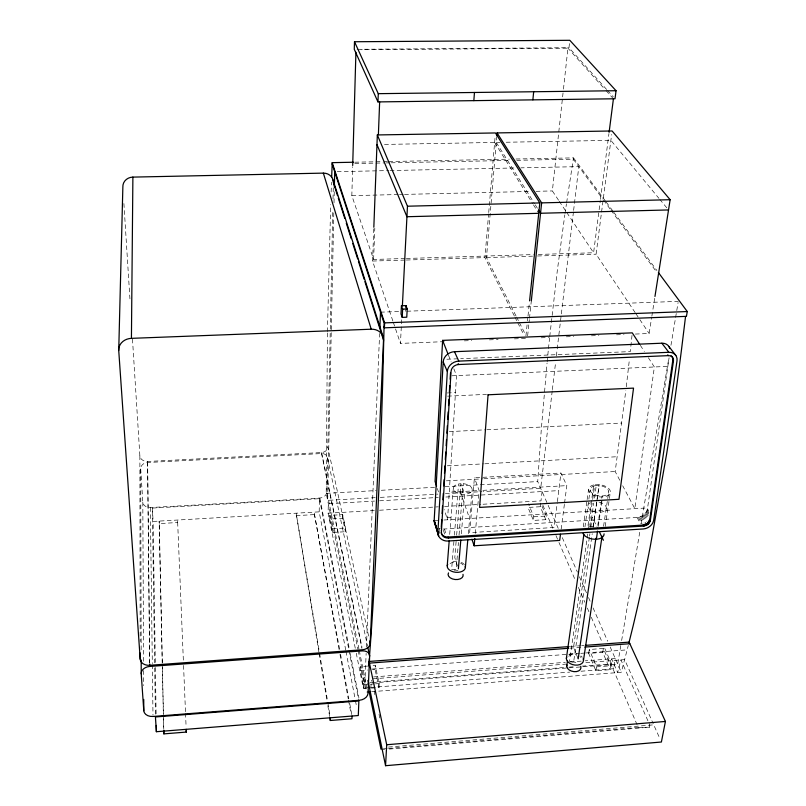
<?xml version="1.0" encoding="UTF-8"?>
<svg xmlns="http://www.w3.org/2000/svg" width="806" height="806" viewBox="0 0 806 806"><rect width="100%" height="100%" fill="white"/><g stroke="black" fill="none" stroke-linecap="round" stroke-linejoin="round"><path stroke-width="0.6" stroke-dasharray="4.03 3.02" d="M318.914 652.215L296.155 513.19L319.377 652.064M339.074 649.465L314.038 512.163L339.608 649.314M327.407 332.949L326.208 493.353L357.924 649.304M345.734 650.12L319.196 511.86L319.428 498.682L152.344 508.082L154.641 662.864M327.427 331.699L330.702 204.613M358.982 649.102L326.853 491.942L327.558 458.392A6.146 5.088 -12 0 0 321.554 453.566L147.639 462.503A7.304 5.995 -2 0 0 140.707 468.88L141.171 652.417M368.614 636.085L327.8 447.078L330.248 330.48M330.279 329.231L332.777 210.134M333.019 198.85L333.261 187.566M333.805 212.834L327.629 500.355L375.253 497.665M334.016 202.86L334.278 190.397M355.275 648.266L328.102 513.21L328.314 503.71L374.568 501.08M329.755 519.044L329.835 515.366L342.671 514.621L345.562 528.001L345.452 531.708L332.465 532.484L329.755 519.044L342.56 518.288L345.452 531.708M332.465 532.484L332.556 528.776L329.835 515.366M342.56 518.288L342.671 514.621M405.035 258.504L373.611 259.461L351.829 195.636L352.655 166.711M331.125 192.04L331.488 182.277M392.885 321.05L372.553 261.053L373.833 227.232M373.611 259.461L374.81 228.199M366.478 688.515L363.969 688.707L360.312 670.582L360.473 666.622L370.357 665.877M369.531 687.558L363.274 688.042L363.697 677.685L366.206 677.493M363.969 688.707L364.141 684.717L360.473 666.622M364.886 683.498L366.146 653.394M366.418 647.117L379.616 333.493M371.485 688.133L379.001 687.548L375.112 669.474L375.294 665.514L371.596 665.786M379.001 687.548L379.203 683.559L375.294 665.514M444.277 341.653L400.461 343.396L401.741 318.31M405.68 311.348L405.811 308.889M558.246 528.404L537.723 481.565L541.259 429.83L547.052 363.083M449.698 534.459L453.345 488.073M453.899 541.451L451.622 569.58L456.196 569.288L458.423 542.418M454.403 535.204L458.554 483.943L463.299 483.681A9.45 5.34 5.1 0 1 471.389 491.64A9.45 5.34 5.1 0 1 456.256 492.486A9.45 5.34 5.1 0 1 458.554 483.943M456.125 541.441L454.796 557.631L458.03 567.706M456.639 535.214L460.861 483.63L464.649 494.35L461.234 534.983M459.047 534.922L463.299 483.681M564.553 503.065L566.82 485.625L560.926 473.031L474.422 477.777L469.636 532.635L554.054 527.497L557.228 502.904M514.349 315.972L484.93 257.608L488.617 213.802M488.728 212.552L495.126 136.506M516.011 315.912L486.471 257.567L496.748 136.486M370.78 688.274L371.475 680.103M468.326 533.733L472.155 489.846M475.268 533.512L479.157 490.562L474.422 477.777M547.163 361.884L548.211 351.063M525.925 335.911L527.356 322.148M527.487 320.899L527.88 317.151M528.011 315.902L529.451 302.139M548.463 348.635L549.601 337.724M549.732 336.515L557.359 270.242L564.825 214.829M527.638 335.85L529.351 319.589M529.482 318.33L531.325 300.819M632.015 335.356L630.302 351.597L460.649 358.67M558.548 200.21L552.362 190.931L563.323 90.373M563.465 89.134L567.928 48.169L361.007 49.73M606.646 89.486L568.976 47.715L569.792 40.3M626.282 386.779L629.476 358.872M545.823 519.679L540.262 506.722L540.685 503.105L546.267 516.042L545.823 519.679L533.401 520.424L533.824 516.777L528.414 503.821M552.221 390.91L540.685 488.315L483.036 491.569M552.372 389.661L555.626 362.186M556.372 355.94L573.469 211.686M573.61 210.457L578.809 166.63L520.918 167.839M542.095 491.549L540.987 500.879L482.129 504.294M557.389 501.675L560.926 473.031M619.794 480.265L615.18 471.53L625.849 390.406M538.277 254.444L593.589 252.762L600.309 200.613M600.47 199.374L608.943 133.564M635.178 312.637L596.087 254.202L611.643 134.501M561.147 529.23L564.391 504.314M583.292 526.842L586.949 500.838M587.121 499.599L588.511 489.695M584.924 527.033L590.173 489.846M593.77 484.92A11.052 6.075 8.9 0 0 592.632 494.803A11.052 6.075 8.9 0 0 609.86 493.836A11.052 6.075 8.9 0 0 599.18 484.618L593.77 484.92L587.796 526.882L593.105 526.56A10.841 6.236 9.3 0 1 594.959 526.832M587.745 533.965L569.52 661.454L573.751 661.132L592.239 533.693M588.632 527.779L592.138 503.226M592.672 499.508L594.637 485.796L599.221 485.534A9.37 5.148 8.9 0 1 608.278 493.353A9.37 5.148 8.9 0 1 593.669 494.179A9.37 5.148 8.9 0 1 594.637 485.796M590.345 526.509L593.72 503.065M594.425 498.128L596.38 484.557M589.377 537.35L573.54 647.359L578.174 658.824M589.549 536.111L589.911 533.643M590.798 527.456L592.289 517.089L597.437 527.819M443.048 529.079L637.113 517.432C641.888 517.13 646.654 513.654 647.47 508.777L669.081 357.763M593.105 526.56L596.682 501.886M596.853 500.647L599.18 484.618M593.135 527.507L596.873 501.735A9.309 5.199 9 0 1 606.072 509.221A9.309 5.199 9 0 1 592.662 511.125A9.309 5.199 9 0 1 590.445 502.652M597.236 499.246L599.221 485.534M597.79 525.431L601.598 499.508M601.77 498.34L602.112 496.012M598.264 526.348L602.233 499.418M565.006 213.6L566.457 203.767M566.638 202.538L573.499 157.875L515.699 159.014M603.563 526.318L607.543 499.72M607.714 498.561L608.762 491.589M605.205 526.429L610.424 491.751M588.672 653.404L589.257 649.505L603.362 648.447L610.827 665.766L610.182 669.685L595.896 670.793L588.672 653.404L602.737 652.346L610.182 669.685M595.896 670.793L596.511 666.864L589.257 649.505M635.34 334.057L649.142 333.503L651.661 317.443M651.863 316.204L654.764 297.676M602.737 652.346L603.362 648.447M649.455 727.193L638.271 727.465L610.827 663.922L611.663 658.824L617.648 672.587L620.952 659.913L649.838 725.158L649.455 727.193L388.331 749.147M581.035 671.227L613.578 668.718L615.26 658.552L585.227 660.829M620.801 645.495L617.698 664.104L367.385 683.307M621.638 640.538L639.873 531.376M641.113 523.93L668.879 357.703M670.955 345.3L678.098 302.532M371.647 691.689L621.285 672.305L628.297 645.435M388.452 747.071L653.716 724.826L659.862 738.578M383.455 748.865L387.202 748.552M388.452 748.442L638.271 727.465M372.825 678.833L565.812 664.124M585.861 662.592L624.63 659.63L653.213 723.687M369.793 682.39L568.139 667.197M569.399 667.096L573.167 666.804M581.952 666.139L610.827 663.922M364.141 684.717L369.158 684.334M370.417 684.234L374.175 683.941M375.435 683.851L379.203 683.559M596.511 666.864L610.827 665.766M370.78 687.458L569.771 672.103M372.271 669.02L579.484 653.434M580.743 653.344L584.511 653.062M585.76 652.971L627.209 649.848M360.312 670.582L367.717 670.028M372.644 669.655L375.112 669.474M373.712 676.919L565.338 662.341M570.205 661.978L584.118 660.92M570.356 646.483L580.36 645.747M581.61 645.646L584.108 645.465M569.751 648.195L583.524 647.168M332.556 528.776L345.562 528.001M533.824 516.777L546.267 516.042M328.102 513.21L374.437 510.52M379.445 510.238L438.303 506.823M444.559 506.47L480.88 504.365M162.318 662.532L159.276 523.588L177.683 522.52L177.562 520.031L183.365 660.547M296.134 515.649L314.008 514.621M540.262 506.722L528.001 507.437L533.401 520.424M446.856 517.714L450.796 517.482M434.172 520.585L437.819 520.364M443.894 520.001L647.601 507.911M140.707 468.88L142.813 502.168A7.194 5.813 -2.7 0 0 150.339 507.558L319.841 498.037A6.972 5.672 -11.7 0 0 326.853 491.942M451.572 492.123L479.157 490.562M482.915 490.35L566.82 485.625M380.271 497.383L437.91 494.118M445.436 493.695L481.776 491.64M379.576 500.798L438.333 497.453M445.829 497.03L558.81 490.612M155.306 662.472L153.13 521.442L319.196 511.86M446.312 480.829L482.593 478.835M483.842 478.764L615.18 471.53M326.208 493.353L376.271 490.562M381.278 490.28L436.348 487.207M445.103 486.723L537.723 481.565M447.3 465.808L483.55 463.863M484.799 463.803L617.305 456.72M132.476 339.074L139.871 455.813A7.345 6.065 -1.7 0 0 147.579 461.475L321.574 452.559A6.186 5.138 -12 0 0 327.8 447.078M449.335 431.613L485.585 429.81M486.834 429.749L621.809 423.039M447.27 392.965L455.461 392.593M447.552 396.159L486.542 394.376M451.813 375.798L667.842 366.387M446.826 359.244L459.39 358.72M464.306 340.857L471.822 340.555M489.353 339.86L498.118 339.507M514.389 338.863L525.663 338.419M541.179 337.795L548.715 337.502M566.296 336.797L573.822 336.505M591.403 335.8L598.929 335.508M616.509 334.802L624.035 334.51M380.513 312.174L399.353 311.489M406.899 311.217L678.289 301.373M406.295 258.474L533.25 254.595M372.553 261.053L405.015 260.066M406.264 260.026L484.93 257.608M486.471 257.567L532.565 256.157M537.542 255.996L596.087 254.202M351.829 195.636L398.204 194.548M399.454 194.518L403.212 194.427M404.471 194.397L531.053 191.435M536.071 191.314L552.362 190.931M354.831 162.208L382.477 161.653M383.737 161.633L387.505 161.563M388.764 161.532L509.412 159.145M354.771 163.537L384.915 162.933M386.165 162.903L389.933 162.832M391.192 162.802L510.5 160.424M516.787 160.303L573.298 159.175L602.747 199.052M337.2 171.658L388.794 170.58M390.054 170.56L514.631 167.97M384.482 144.425L499.982 142.35M506.208 142.239L610.877 140.365L658.925 198.347M357.048 49.307L568.976 47.715M456.871 561.157L452.277 561.46A9.118 5.592 5.4 0 0 450.312 562.145M380.956 749.076L384.613 749.288M440.368 528.625L439.129 528.162L440.257 531.748M607.482 90.423L613.346 96.922M567.535 47.725L605.155 89.587M605.981 90.514L612.6 97.879M659.721 199.314L666.935 208.008M573.499 157.875L605.528 201.127M606.263 202.135L612.973 211.182M613.719 212.19L656.9 270.524M603.493 200.059L610.223 209.177M610.968 210.195L656.598 271.995M635.884 313.685L649.142 333.503M559.233 201.238L566.104 211.545M566.789 212.572L593.589 252.762M640.307 345.27L644.326 351.466M648.336 357.673L654.361 366.972L634.816 508.667L622.685 485.736M496.244 142.42L534.59 203.747M535.255 204.805L537.894 209.036M494.632 142.45L532.816 203.787M533.471 204.845L538.076 212.25M647.47 508.777L648.608 510.863M647.238 509.845L648.941 512.979M646.855 510.903L648.548 514.037M646.331 511.931L648.578 516.102M645.656 512.908L648.467 518.137M644.871 513.835L647.671 519.064M643.954 514.671L646.755 519.91M642.956 515.427L646.311 521.714M641.868 516.072L645.777 523.406M640.73 516.606L644.065 522.893M639.541 517.019L642.866 523.306M638.332 517.291L641.647 523.588M637.113 517.432L640.427 523.729M516.586 317.03L518.852 321.523M519.417 322.642L525.673 334.984M514.913 317.09L517.17 321.584M517.744 322.702L523.96 335.054M562.286 537.622L577.418 572.169M579.433 576.774L586.496 592.904M588.521 597.508L590.536 602.112M593.065 607.875L607.694 641.274M610.213 647.027L621.285 672.305M542.851 505.191L552.987 528.625M555.969 535.537L558.457 541.289M558.961 542.438L575.393 580.431M578.376 587.332L584.854 602.304M587.342 608.056L589.327 612.661M591.322 617.265L602.273 642.583M604.762 648.346L613.578 668.718M448.448 355.144L451.138 361.954M453.828 368.775L456.528 375.586L447.542 519.789L444.197 509.523M460.206 491.63L468.336 514.903M393.278 322.219L400.461 343.396M437.346 488.466L438.484 491.982M444.449 529.068L446.353 535.043M443.421 530.277L444.942 535.053M439.119 531.144L439.864 533.532M327.528 457.727L367.566 646.241M374.145 691.135L374.911 694.802M379.022 714.328L379.787 717.985M321.574 452.559L361.985 647.289M321.554 453.566L361.944 648.427M359.234 650.331L366.76 687.165M358.176 650.533L366.629 692.072M356.262 653.192L363.274 688.042M319.841 498.037L349.25 648.477M350.217 653.404L358.902 697.805M319.428 498.682L348.766 649.183M349.008 650.412L358.63 699.759M345.976 651.349L355.214 699.497M355.456 700.726L356.635 706.902M340.535 654.26L348.827 698.742M349.744 703.688L351.819 714.801M339.991 654.422L348.273 698.953M348.504 700.192L351.033 713.804M319.589 653.303L327.669 701.663M327.881 702.903L330.158 716.534M319.116 653.454L326.984 700.626M327.81 705.593L329.674 716.766M123.892 203.495L129.937 298.895M152.344 508.082L153.13 521.442M159.276 523.588L159.135 521.099L162.228 663.217M183.546 665.413L185.491 711.99M185.541 713.25L186.105 727.052M162.419 667.539L163.437 713.854M163.547 718.851L163.769 728.866M162.258 664.476L163.356 714.781M163.376 716.04L163.678 729.873M155.387 667.499L156.112 714.096M154.712 667.892L155.407 714.459M150.339 507.558L152.324 663.61M152.344 664.869L152.989 715.204M147.639 462.503L149.704 662.663M147.579 461.475L149.644 662.774M142.813 502.168L143.559 661.746M143.609 670.542L143.68 685.614M139.871 455.813L140.184 641.626M568.835 654.694A8.654 5.642 11 0 1 570.588 653.978L574.839 653.656A8.654 5.642 11 0 1 577.046 654.079M580.904 655.943A8.654 5.642 11 0 1 582.285 657.253M571.938 662.048A7.194 4.725 11.1 0 1 577.328 663.076M568.724 656.326A7.224 4.705 11 0 1 576.693 654.946M579.917 656.507A7.224 4.705 11 0 1 581.066 657.605M461.304 562.346A9.118 5.592 5.4 0 1 464.417 564.694M454.141 570.164A7.576 4.685 5.5 0 1 458.02 570.547M450 563.737A7.597 4.665 5.4 0 1 456.77 562.074M460.478 563.062A7.597 4.665 5.4 0 1 463.067 565.026"/><path stroke-width="1.21" d="M364.896 281.616L383.515 340.102L370.206 643.45A7.566 5.702 -12.9 0 1 362.499 649.757L149.674 665.293A9.037 6.78 -4.7 0 1 140.204 659.207L118.734 350.509A13.44 11.586 1.8 0 1 131.428 338.349L132.889 177.108L323.347 173.119A10.246 9.561 -17.2 0 1 333.362 182.549L337.543 195.677M661.867 343.215L668.849 352.303A10.035 8.261 -33.8 0 1 677.01 360.766L653.686 520.243C652.84 525.169 648.014 528.655 643.188 528.978L448.257 541.007C443.229 541.592 437.457 537.834 437.88 532.353L447.33 371.475L443.199 361.934A10.911 9.521 -24.2 0 1 454.483 351.698L661.867 343.215A9.904 8.191 -34 0 1 669.726 348.283M334.359 186.66L334.681 171.708M118.734 350.509L122.855 187.173A10.649 9.773 10.4 0 1 132.889 177.108M352.051 716.04L351.95 718.75L330.299 720.493L330.369 717.773M354.489 41.741L354.277 49.327L377.964 101.919L615.018 98.775L616.056 90.725L569.792 40.3L354.489 41.741L378.276 93.667L377.964 101.919M352.696 165.452L355.92 52.289M331.669 177.401L332.213 162.651L353.572 162.228M373.833 227.232L377.339 134.945L495.428 132.95L539.818 202.931L529.582 300.88M378.397 134.411L379.646 101.899M379.878 327.226L380.513 312.174M639.632 344.233L632.277 332.858L442.615 340.374L435.059 481.454L436.58 486.129M367.828 647.47L369.652 656.064L368.02 693.301A8.493 6.236 -12.6 0 1 359.375 700.263L152.999 716.463A8.806 6.438 -5.3 0 1 143.79 710.751L141.221 673.786L141.191 659.953M658.391 272.539L687.266 311.549L686.44 316.355L384.402 327.82L384.613 322.874L332.213 162.651M401.438 305.766L401.015 313.967L402.224 317.373L406.768 317.201L407.211 308.98L405.982 305.605L401.438 305.766L402.637 309.141L402.224 317.373M402.385 305.766L407.473 206.205L377.339 134.945M405.871 307.791L405.982 305.605M585.358 645.374L629.113 642.12L665.424 721.451L661.394 742.014L385.56 765.7L386.709 744.744L369.098 661.444L569.107 646.583M438.504 535.879L434.172 520.585L443.199 361.934M441.255 527.366L441.708 519.83M442.081 513.553L442.534 506.017M442.907 499.74L443.29 493.463M443.733 485.937L444.116 479.661M444.489 473.384L444.942 465.848M445.315 459.571L445.768 452.035M446.141 445.758L446.524 439.482M446.897 433.205L447.35 425.679M447.723 419.402L448.176 411.866M448.549 405.589L448.932 399.313M449.385 391.776L449.758 385.5M450.131 379.223L450.514 372.946M473.847 100.649L474.462 92.478M368.765 665.937L369.319 658.603M369.501 656.225L370.337 645.112A1078.116 84.247 88.9 0 0 375.425 563.868L379.787 469.414A1078.116 84.247 88.9 0 0 383.223 361.894L384.13 323.266L332.163 163.981M447.229 565.802L449.204 540.725M458.382 568.824L460.81 540M496.849 135.297L497.05 132.919L612.097 130.975L670.139 199.707L654.966 296.437M465.364 567.585L467.772 540M560.492 534.217L559.686 540.443L474.16 545.783L474.825 538.418M532.877 99.863L533.673 91.743M531.325 300.819L541.632 202.88L497.05 132.919M685.553 316.436L681.523 349.461A1052.092 202.175 -88.9 0 1 666.612 454.08L650.301 546.347A1052.092 202.175 -88.9 0 1 633.083 626.05L628.932 642.835M609.104 132.325L613.426 98.795M566.366 658.462L583.876 534.438M566.719 666.099L567.484 660.749M441.184 532.766A7.607 6.226 -19.2 0 0 448.086 537.028L642.926 525.089L647.48 523.285L649.797 519.376L672.829 360.08A6.267 5.158 -33.8 0 0 671.156 355.789M673.473 360.917A6.267 5.168 -33.8 0 0 668.375 355.637L458.564 364.524A7.264 6.317 -24.1 0 0 451.048 371.314L441.376 532.141A7.607 6.226 -19.2 0 0 448.448 538.045L643.5 526.076L648.064 524.263L650.371 520.354L673.473 360.917L672.829 360.08M578.174 658.824L595.906 538.257M596.359 539.234L597.558 531.114M583.494 660.225L602.082 536.181M386.709 744.744L665.424 721.451M156.384 731.717L358.297 715.537L358.872 700.988L155.437 716.967L156.384 731.717L156.283 725.42M163.709 731.133L163.87 733.873L186.317 732.07L186.216 729.561M367.879 691.981L370.387 691.78M141.221 673.786A8.977 6.68 -4.8 0 1 149.745 666.441L362.458 650.885A7.526 5.632 -12.8 0 1 369.652 656.064M369.46 663.116L568.502 648.286M584.773 647.077L629.849 643.712M447.33 371.475A11.062 9.612 -24.1 0 1 458.775 361.118L668.849 352.303M131.428 338.349L371.223 329.211A12.886 11.183 -16.8 0 1 383.515 340.102M384.613 322.874L687.266 311.549M402.637 309.141L407.211 308.98M407.473 206.205L539.818 202.931M541.632 202.88L670.139 199.707M538.74 213.308L406.939 216.723L376.966 144.556M668.537 209.943L540.544 213.258L538.559 210.084M378.276 93.667L616.056 90.725M668.799 346.348L675.851 355.466M667.731 354.801L668.375 355.637M649.797 519.376L650.371 520.354M649.626 520.162L650.2 521.139M649.374 520.837L649.948 521.814M649.021 521.502L649.606 522.49M648.588 522.147L649.173 523.124M648.074 522.741L648.649 523.719M647.48 523.285L648.064 524.263M646.835 523.779L647.409 524.756M646.13 524.192L646.704 525.18M645.384 524.545L645.959 525.522M644.609 524.807L645.183 525.784M643.823 524.988L644.397 525.965M642.926 525.089L643.5 526.076M435.371 525.018L434.414 522.852M599.402 531.92L603.402 540.272M454.483 351.698L458.775 361.118M458.171 363.647L458.564 364.524M442.615 340.374L447.995 354.005M448.086 537.028L448.448 538.045M471.893 539.214L474.16 545.783M384.049 326.742L384.402 327.82M333.069 180.07L383.213 337.18M338.298 198.064L344.756 218.355M346.278 223.131L351.215 238.647M352.736 243.422L357.683 258.938M358.438 261.325L364.141 279.229M434.172 520.585L437.88 532.474M434.182 520.464L437.88 532.353M434.212 521.673L438.706 535.748M323.347 173.119L371.223 329.211M369.682 640.992L370.206 643.45M367.939 680.445L385.56 765.7M369.047 691.205L380.956 749.076M329.886 718.005L330.299 720.493M186.186 729.329L186.317 732.07M163.789 730.125L163.87 733.873M149.715 663.922L149.745 666.441M143.74 699.437L143.79 710.751M140.194 652.931L140.204 659.207M583.171 658.724A8.654 5.642 11 0 1 575.021 665.091A8.654 5.642 11 0 1 566.648 657.021M580.693 666.31A7.194 4.725 11.1 0 1 573.912 671.64A7.194 4.725 11.1 0 1 566.95 664.89M604.087 533.864A10.841 6.236 9.3 0 1 594.979 539.264A10.841 6.236 9.3 0 1 583.01 533.471M465.193 566.114A9.118 5.592 5.4 0 1 455.712 572.29A9.118 5.592 5.4 0 1 447.703 564.391M463.017 574.356A7.576 4.685 5.5 0 1 455.138 579.524A7.576 4.685 5.5 0 1 448.479 572.915M488.063 394.789L479.62 507.407L618.978 499.297L633.536 388.119L488.063 394.789"/></g></svg>
